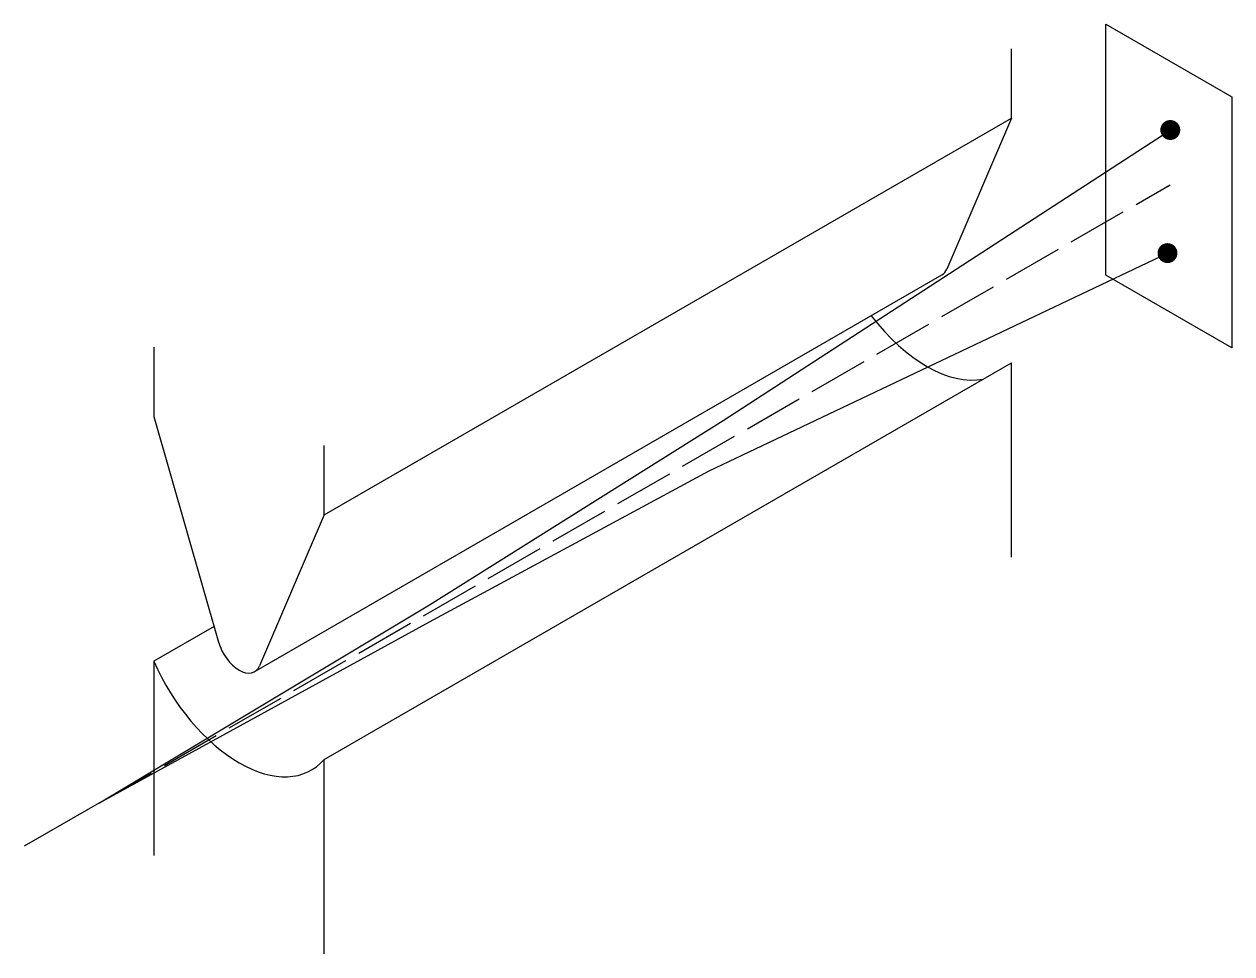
# Model space of a CAD drawing. Extents: x 87 to 329, y 24 to 211.
import ezdxf

# ---------------------------------------------------------------- set-up
doc = ezdxf.new("R2010")
doc.units = 0
doc.linetypes.add('ACAD_ISO02W100', pattern=[15, 12, -3])
doc.layers.get('0').update_dxf_attribs({"linetype": 'CONTINUOUS'})

msp = doc.modelspace()

# ---------------------------------------------------------------- linework, layer by layer
for p, q in [((304.17, 210.62), (329.44, 196.03)), ((304.17, 160.26), (304.17, 210.62)), ((285.26, 191.79), (285.26, 205.67)), ((329.44, 196.03), (329.44, 145.67)), ((147.45, 112.22), (285.26, 191.79)), ((285.26, 191.79), (272.28, 161.49)), ((133.4, 80.72), (271.29, 160.33)), ((329.44, 145.67), (304.17, 160.26)), ((113.28, 145.83), (113.28, 131.95)), ((147.45, 63.15), (285.26, 142.71)), ((285.26, 103.72), (285.26, 142.71)), ((113.28, 131.95), (126.26, 86.66)), ((147.45, 112.22), (147.45, 126.11)), ((147.45, 112.22), (134.47, 81.92)), ((125.35, 89.84), (113.28, 82.87)), ((113.28, 82.87), (113.28, 43.87)), ((147.45, 24.15), (147.45, 63.15)), ((102.4, 54.46), (87.27, 45.73))]:
    msp.add_line(p, q)
at = {"linetype": 'ACAD_ISO02W100'}
msp.add_line((102.4, 54.46), (317.1, 178.42), dxfattribs=at)
at = {"const_width": 2}
for points in [[(316.1, 189.39, 1), (318.1, 189.39, 1)], [(315.54, 164.7, 1), (317.54, 164.7, 1)]]:
    msp.add_lwpolyline(points, format="xyb", close=True, dxfattribs=at)
for points in [[(102.4, 54.46), (168.55, 94.13), (227.41, 131.1), (317.1, 189.39)], [(102.4, 54.46), (168.55, 90.77), (224.61, 121.01), (316.54, 164.7)]]:
    msp.add_lwpolyline(points)
for centre, major_axis, start_param, end_param in [((268.18, 165.74), (3.12, -5.41), 6.28131, 6.691039), ((268.18, 165.74), (14.52, -25.15), 4.929024, 6.086285), ((130.37, 86.17), (3.12, -5.41), 4.304535, 6.691039), ((130.37, 86.17), (14.52, -25.15), 4.515488, 6.480086)]:
    msp.add_ellipse(centre, major_axis=major_axis, ratio=0.57735, start_param=start_param, end_param=end_param)

doc.saveas('drawing.dxf')
